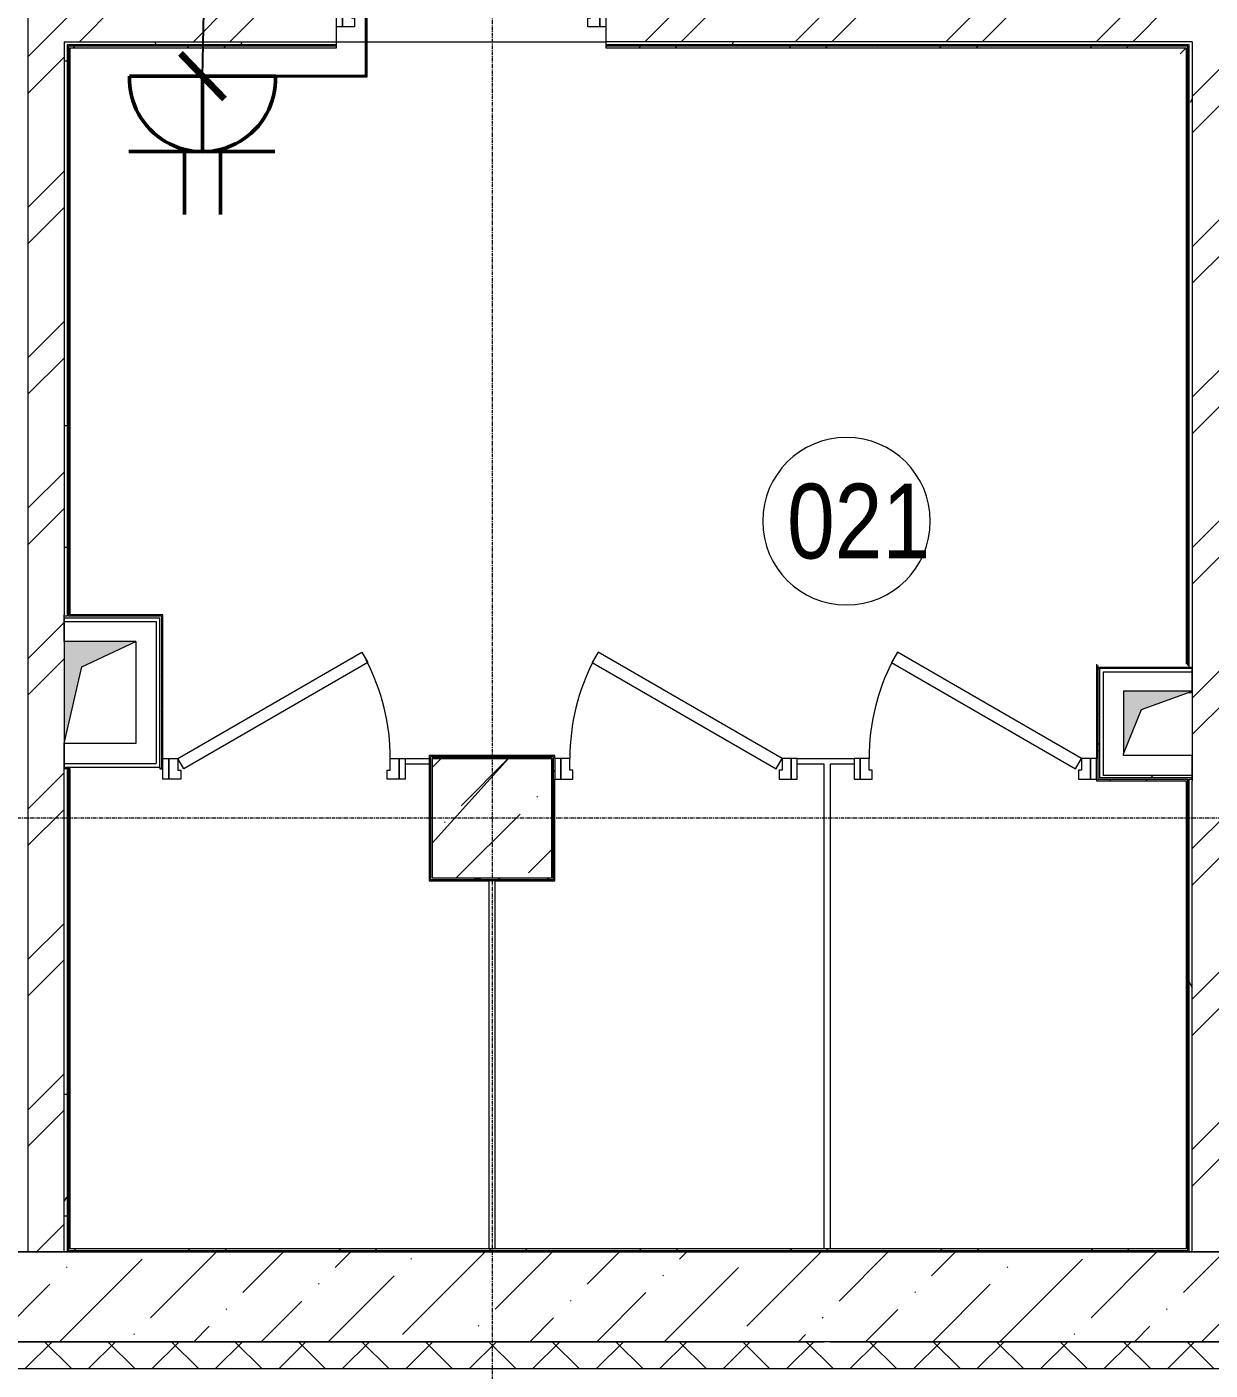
# Model space of a CAD drawing. Header units: metres. Extents: x -93142 to 227756, y -64772 to 286334.
# Drawn here: x 76508 to 80463, y -58631 to -54141 of the extents above; entities that cross this region are included whole.
import ezdxf

# ---------------------------------------------------------------- set-up
doc = ezdxf.new("R2010")
doc.units = ezdxf.units.M
doc.linetypes.add('ADSK_Линия сетки', pattern=[21, 12, -3, 3, -3])
for name, color, linetype, lineweight in [('A-AREA-IDEN', 7, 'Continuous', 9), ('A-DETL-GENF', 7, 'Continuous', 5), ('A-DETL-THIN', 7, 'Continuous', 5), ('A-DOOR', 7, 'Continuous', 5), ('A-DOOR-FRAM', 7, 'Continuous', 13), ('A-FLOR', 7, 'Continuous', 5), ('A-WALL', 7, 'Continuous', 5), ('A-WALL-PATT', 7, 'Continuous', 18), ('I-WALL', 7, 'Continuous', 5), ('S-COLS', 7, 'Continuous', 5), ('S-GRID', 7, 'Continuous', 9), ('Эл-свет раб.', 5, 'Continuous', 50), ('ЭЛ.сети', 5, 'Continuous', 100), ('ЭОМ', 7, 'Continuous', 40)]:
    doc.layers.add(name, color=color, linetype=linetype, lineweight=lineweight)
doc.styles.add('GOST Common_I_1', font='ARIALN.TTF', dxfattribs={"height": 300})
doc.styles.add('ГОСТ 2.304', font='ARIALN.TTF', dxfattribs={"width": 0.85})
doc.dimstyles.new('СПДС', dxfattribs={"dimscale": 100, "dimtxt": 2.5, "dimasz": 2.5, "dimexe": 1.25, "dimexo": 0.625, "dimtad": 1, "dimdec": 0, "dimrnd": 0.001, "dimtxsty": 'ГОСТ 2.304', "dimblk": 'OBLIQUE', "dimcen": 2.5, "dimdle": 2, "dimadec": 0, "dimazin": 2, "dimtfac": 0.75, "dimtdec": 0, "dimtmove": 1, "dimatfit": 3, "dimfxl": 1, "dimtolj": 1, "dimarcsym": 1})
pattern_1 = [(45, (0, 0), (84.19025, 308.69666), [396.875, -79.375, 3.353, -76.022])]
pattern_2 = [(45, (0, 0), (-251.4472, 251.4472), []), (45, (0, 381), (-251.4472, 251.4472), [])]
pattern_3 = [(0, (0, 0), (812.8, 203.2), [33.528, -576.072, 33.528, -576.072, -3251.2]), (0, (0, 0), (812.8, 203.2), [-1219.2, 33.528, -1185.672, 33.528, -576.072, -1422.4]), (0, (0, 0), (812.8, 203.2), [-3048, 33.528, -372.872, 33.528, -982.472]), (120, (304.8, 101.6), (-582.37636, 602.30545), [33.528, -576.072, 33.528, -576.072, -3251.2]), (120, (304.8, 101.6), (-582.37636, 602.30545), [-1219.2, 33.528, -1185.672, 33.528, -576.072, -1422.4]), (120, (304.8, 101.6), (-582.37636, 602.30545), [-3048, 33.528, -372.872, 33.528, -982.472]), (240, (406.4, 508), (-230.42364, -805.50545), [33.528, -576.072, 33.528, -576.072, -3251.2]), (240, (406.4, 508), (-230.42364, -805.50545), [-1219.2, 33.528, -1185.672, 33.528, -576.072, -1422.4]), (240, (406.4, 508), (-230.42364, -805.50545), [-3048, 33.528, -372.872, 33.528, -982.472])]
pattern_4 = [(50, (0, 0), (728.7365, -63.756), [76.2, -838.2]), (355, (0, 0), (-140.9716, 764.2276), [60.96, -670.56]), (100.451, (60.7, -5.3), (587.77, 700.467), [64.76, -712.36]), (46.184, (0, 203.2), (1084.316, -168.171), [114.3, -1257.3]), (96.636, (90.4, 189.2), (949.61, 989.71), [97.14, -1068.54]), (351.184, (0, 203.2), (949.62, 989.701), [91.44, -1005.84]), (21, (101.6, 152.4), (606.458, -409.0606), [76.2, -838.2]), (326, (101.6, 152.4), (247.2083, 736.753), [60.96, -670.56]), (71.451, (152.14, 118.3), (853.6683, 327.6855), [64.76, -712.36]), (37.5, (0, 0), (12.3547, 338.2201), [33.528, -628.904, 33.528, -647.192, -673.1]), (37.5, (0, 0), (12.3547, 338.2201), [-1343.152, 33.528, -639.572]), (7.5, (0, 0), (267.2789, 400.7221), [33.528, -354.584, 33.528, -613.664, -256.54]), (7.5, (0, 0), (267.2789, 400.7221), [-1035.304, 33.528, -223.012]), (327.5, (-226.57, 0), (542.3633, -22.91534), [33.528, -220.472, 33.528, -758.952, -1051.56]), (327.5, (-226.57, 0), (542.3633, -22.91534), [-1046.48, 33.528, -1018.032]), (317.5, (-328.17, 0), (592.517, 101.707), [33.528, -296.672, 33.528, -492.76, -746.76]), (317.5, (-328.17, 0), (592.517, 101.707), [-856.488, 33.528, -713.232])]

# ---------------------------------------------------------------- blocks, each defined once
blk = doc.blocks.new('КДП АПК - КР_rvt-1-Цокольный этаж')
at = {"layer": 'A-WALL-PATT', "lineweight": 15}
h = blk.add_hatch(dxfattribs=at)
h.set_pattern_fill('FP_9', color=256, style=0, pattern_type=2)
h.set_pattern_definition(pattern_1)
h.paths.add_polyline_path([(85162.7, -57895.6), (85695.5, -57895.6), (85695.5, -57595.6), (85162.7, -57595.6)], flags=0)
h.paths.add_polyline_path([(84525.3, -57895.6), (84662.7, -57895.6), (84662.7, -57595.6), (82802.7, -57595.6), (82802.7, -57895.6), (83511.3, -57895.6)], flags=0)
h.paths.add_polyline_path([(81652.7, -57895.6), (81652.7, -57595.6), (79192.7, -57595.6), (79192.7, -57895.6), (81483.4, -57895.6)], flags=0)
h.paths.add_polyline_path([(82782.7, -57895.6), (82782.7, -57595.6), (81672.7, -57595.6), (81672.7, -57895.6), (82497.4, -57895.6)], flags=0)
h.paths.add_polyline_path([(79172.7, -57895.6), (79172.7, -57595.6), (78072.7, -57595.6), (78072.7, -57895.6), (78441.6, -57895.6)], flags=0)
h.paths.add_polyline_path([(78052.7, -57895.6), (78052.7, -57595.6), (75312.7, -57595.6), (75312.7, -57895.6), (77934.6, -57895.6)], flags=0)
h.paths.add_polyline_path([(74812.7, -57895.6), (74812.7, -57595.6), (72533.2, -57595.6), (72498.6, -57895.6), (74385.8, -57895.6)], flags=0)
at = {"layer": 'S-COLS', "lineweight": 15}
h = blk.add_hatch(dxfattribs=at)
h.set_pattern_fill('FP_9', color=256, style=0, pattern_type=2)
h.set_pattern_definition(pattern_1)
h.paths.add_polyline_path([(78262.7, -56345.6), (78262.7, -55945.6), (77862.7, -55945.6), (77862.7, -56345.6)], flags=0)
at = {"layer": 'I-WALL', "lineweight": 15}
for p, q in [((78052.7, -57595.6), (75312.7, -57595.6)), ((79172.7, -57595.6), (78072.7, -57595.6)), ((81652.7, -57595.6), (79192.7, -57595.6)), ((75312.7, -57895.6), (78052.7, -57895.6)), ((78072.7, -57895.6), (79172.7, -57895.6)), ((79192.7, -57895.6), (81652.7, -57895.6))]:
    blk.add_line(p, q, dxfattribs=at)
at = {"layer": 'S-COLS', "lineweight": 15}
for p, q in [((78262.7, -55945.6), (77862.7, -55945.6)), ((77862.7, -55945.6), (77862.7, -56345.6)), ((78262.7, -56345.6), (78262.7, -55945.6)), ((77862.7, -56345.6), (78262.7, -56345.6))]:
    blk.add_line(p, q, dxfattribs=at)
blk = doc.blocks.new('AC_Дверь_Однопольная_ДеревяннаяВнутренняя_ГОСТ6629-88 - ДГ 21-8Л-1377427-Цокольный этаж')
at = {"layer": 'A-DOOR', "lineweight": 18}
for p, q in [((-385, 60), (-405, 60)), ((-405, 60), (-405, -10)), ((-385, -10), (-385, 60)), ((385, 60), (385, -10)), ((405, 60), (385, 60)), ((405, -10), (405, 60)), ((-405, -10), (-385, -10)), ((385, -10), (405, -10))]:
    blk.add_line(p, q, dxfattribs=at)
at = {"layer": 'A-DOOR', "lineweight": 13}
for p, q in [((-335, 24.6), (-355, -10)), ((279.9, -330.4), (-335, 24.6)), ((-355, -10), (259.9, -365)), ((259.9, -365), (279.9, -330.4))]:
    blk.add_line(p, q, dxfattribs=at)
at = {"layer": 'A-DOOR'}
blk.add_arc((-355, -10), 710, 332.4716, 0, dxfattribs=at)
at = {"layer": 'A-DOOR-FRAM'}
for p, q in [((-385, 60), (-385, -10)), ((-345, 60), (-385, 60)), ((-345, 30), (-345, 60)), ((385, 60), (345, 60)), ((345, 60), (345, 30)), ((385, -10), (385, 60)), ((-355, -10), (-355, 30)), ((-355, 30), (-345, 30)), ((345, 30), (355, 30)), ((355, 30), (355, -10)), ((-385, -10), (-355, -10)), ((355, -10), (385, -10))]:
    blk.add_line(p, q, dxfattribs=at)
blk = doc.blocks.new('AC_Дверь_Однопольная_ДеревяннаяВнутренняя_ГОСТ6629-88 - ДГ 21-9-1468245-Цокольный этаж')
at = {"layer": 'A-DOOR', "lineweight": 13}
for p, q in [((-400, 60), (292.8, 460)), ((292.8, 460), (312.8, 425.4)), ((312.8, 425.4), (-380, 25.4)), ((-380, 25.4), (-400, 60))]:
    blk.add_line(p, q, dxfattribs=at)
at = {"layer": 'A-DOOR', "lineweight": 18}
for p, q in [((-450, 60), (-430, 60)), ((-450, -10), (-450, 60)), ((-430, 60), (-430, -10)), ((430, 60), (450, 60)), ((430, -10), (430, 60)), ((450, 60), (450, -10)), ((-430, -10), (-450, -10)), ((450, -10), (430, -10))]:
    blk.add_line(p, q, dxfattribs=at)
at = {"layer": 'A-DOOR'}
blk.add_arc((-400, 60), 800, 0, 25.9051, dxfattribs=at)
at = {"layer": 'A-DOOR-FRAM'}
for p, q in [((-430, 60), (-400, 60)), ((-430, -10), (-430, 60)), ((-400, 60), (-400, 20)), ((400, 60), (430, 60)), ((400, 20), (400, 60)), ((430, 60), (430, -10)), ((-400, 20), (-390, 20)), ((-390, 20), (-390, -10)), ((390, 20), (400, 20)), ((390, -10), (390, 20)), ((-390, -10), (-430, -10)), ((430, -10), (390, -10))]:
    blk.add_line(p, q, dxfattribs=at)
blk = doc.blocks.new('AC_Дверь_Однопольная_ДеревяннаяВнутренняя_ГОСТ6629-88 - ДГ 21-8Л-1372366-Цокольный этаж')
at = {"layer": 'A-DOOR', "lineweight": 13}
for p, q in [((-355, 10), (259.9, 365)), ((259.9, 365), (279.9, 330.4)), ((279.9, 330.4), (-335, -24.6)), ((-335, -24.6), (-355, 10))]:
    blk.add_line(p, q, dxfattribs=at)
at = {"layer": 'A-DOOR', "lineweight": 18}
for p, q in [((-405, 10), (-385, 10)), ((-405, -60), (-405, 10)), ((-385, 10), (-385, -60)), ((385, 10), (405, 10)), ((385, -60), (385, 10)), ((405, 10), (405, -60)), ((-385, -60), (-405, -60)), ((405, -60), (385, -60))]:
    blk.add_line(p, q, dxfattribs=at)
at = {"layer": 'A-DOOR'}
blk.add_arc((-355, 10), 710, 0, 27.5284, dxfattribs=at)
at = {"layer": 'A-DOOR-FRAM'}
for p, q in [((-385, 10), (-355, 10)), ((-385, -60), (-385, 10)), ((-355, 10), (-355, -30)), ((355, 10), (385, 10)), ((355, -30), (355, 10)), ((385, 10), (385, -60)), ((-355, -30), (-345, -30)), ((-345, -30), (-345, -60)), ((345, -30), (355, -30)), ((345, -60), (345, -30)), ((-345, -60), (-385, -60)), ((385, -60), (345, -60))]:
    blk.add_line(p, q, dxfattribs=at)
blk = doc.blocks.new('ПСС_Марка_помещения - Имя_2_5мм-224473-Цокольный этаж')
at = {"layer": 'A-AREA-IDEN'}
for start, end in [(360, 180), (180, 360)]:
    blk.add_arc((-0.074, 0.039), 3.5, start, end, dxfattribs=at)
blk = doc.blocks.new('двойная розетка штепсельная с заземляющим контактом скрытой установки IP20')
at = {"layer": 'Эл-свет раб.', "ltscale": 0.3}
for p, q in [((242830.7, -163233.1), (242830.7, -163443.7)), ((242951.4, -163233.1), (242951.4, -163443.7)), ((243132.4, -163443.7), (242644.8, -163443.7)), ((242891.1, -163695.8), (242891.1, -163443.6)), ((243134.9, -163695.8), (242647.2, -163695.8))]:
    blk.add_line(p, q, dxfattribs=at)
at = {"layer": 'Эл-свет раб.', "ltscale": 0.3, "extrusion": (0, 0, -1)}
blk.add_ellipse((242891.1, -163687.5), major_axis=(-172.5, 172.5), ratio=1, start_param=5.464002, end_param=8.673165, dxfattribs=at)
blk = doc.blocks.new('_Oblique')
at = {"color": 0, "linetype": 'ByBlock', "lineweight": -2}
blk.add_line((-0.5, -0.5), (0.5, 0.5), dxfattribs=at)

msp = doc.modelspace()

# ---------------------------------------------------------------- hatches: boundary and pattern name
at = {"layer": 'A-DETL-GENF', "lineweight": 15}
h = msp.add_hatch(color=256, dxfattribs=at)
h.paths.add_polyline_path([(80172.6532, -56570.6443), (80233.5085, -56422.2079), (80402.6532, -56360.6443), (80172.6532, -56360.6443)], flags=0)
h.paths.add_polyline_path([(80522.6532, -56570.6443), (80583.5085, -56422.2079), (80752.6532, -56360.6443), (80522.6532, -56360.6443)], flags=0)
h.paths.add_polyline_path([(76632.6532, -56535.6443), (76691.3916, -56280.168), (76872.6532, -56195.6443), (76632.6532, -56195.6443), (76632.6532, -56284.1012)], flags=0)
at = {"layer": 'A-WALL-PATT', "lineweight": 15}
h = msp.add_hatch(dxfattribs=at)
h.set_pattern_fill('FP_1', color=256, style=0, pattern_type=2)
h.set_pattern_definition(pattern_2)
h.paths.add_polyline_path([(76632.6532, -58235.6443), (76632.6532, -50385.6443), (76512.6532, -50385.6443), (76512.6532, -58235.6443)], flags=0)
h = msp.add_hatch(dxfattribs=at)
h.set_pattern_fill('FP_1', color=256, style=0, pattern_type=2)
h.set_pattern_definition(pattern_2)
h.paths.add_polyline_path([(80522.6532, -58235.6443), (80522.6532, -51755.6443), (80402.6532, -51755.6443), (80402.6532, -58235.6443), (80469.4869, -58235.6443)], flags=0)
h = msp.add_hatch(dxfattribs=at)
h.set_pattern_fill('FP_1', color=256, style=0, pattern_type=2)
h.set_pattern_definition(pattern_2)
h.paths.add_polyline_path([(83962.6532, -54190.6443), (83962.6532, -54070.6443), (83312.6532, -54070.6443), (83312.6532, -54190.6443), (83957.6532, -54190.6443)], flags=0)
h.paths.add_polyline_path([(80402.6532, -54190.6443), (80402.6532, -54070.6443), (78442.6532, -54070.6443), (78442.6532, -54190.6443), (80392.6532, -54190.6443)], flags=0)
h.paths.add_polyline_path([(81483.4402, -54190.6443), (82412.6532, -54190.6443), (82412.6532, -54070.6443), (80522.6532, -54070.6443), (80522.6532, -54190.6443), (80976.4636, -54190.6443)], flags=0)
h.paths.add_polyline_path([(77427.627, -54190.6443), (77542.6532, -54190.6443), (77542.6532, -54070.6443), (76632.6532, -54070.6443), (76632.6532, -54190.6443), (76920.6504, -54190.6443)], flags=0)
h = msp.add_hatch(dxfattribs=at)
h.set_pattern_fill('FP_2', color=256, style=0, pattern_type=2)
h.set_pattern_definition(pattern_3)
h.paths.add_polyline_path([(80387.6532, -54200.6443), (80392.6532, -54200.6443), (80392.6532, -54190.6443), (78442.6532, -54190.6443), (78442.6532, -54200.6443), (80382.6532, -54200.6443)], flags=0)
h.paths.add_polyline_path([(77542.6532, -54200.6443), (77542.6532, -54190.6443), (76632.6532, -54190.6443), (76632.6532, -54200.6443), (77427.627, -54200.6443)], flags=0)
h = msp.add_hatch(dxfattribs=at)
h.set_pattern_fill('FP_2', color=256, style=0, pattern_type=2)
h.set_pattern_definition(pattern_3)
h.paths.add_polyline_path([(80392.6532, -56280.6443), (80402.6532, -56280.6443), (80402.6532, -54190.6443), (80392.6532, -54190.6443), (80392.6532, -55930.4727)], flags=0)
h = msp.add_hatch(dxfattribs=at)
h.set_pattern_fill('FP_2', color=256, style=0, pattern_type=2)
h.set_pattern_definition(pattern_3)
h.paths.add_polyline_path([(76632.6532, -56110.6443), (76642.6532, -56110.6443), (76642.6532, -54200.6443), (76632.6532, -54200.6443), (76632.6532, -56105.6443)], flags=0)
h = msp.add_hatch(dxfattribs=at)
h.set_pattern_fill('FP_3', color=256, style=0, pattern_type=2)
h.set_pattern_definition(pattern_4)
h.paths.add_polyline_path([(80382.6532, -54205.6443), (80387.6532, -54205.6443), (80387.6532, -54200.6443), (78442.6532, -54200.6443), (78442.6532, -54205.6443), (79962.5103, -54205.6443)], flags=0)
h.paths.add_polyline_path([(76642.6532, -54205.6443), (77542.6532, -54205.6443), (77542.6532, -54200.6443), (76642.6532, -54200.6443)], flags=0)
h = msp.add_hatch(dxfattribs=at)
h.set_pattern_fill('FP_1', color=256, style=0, pattern_type=2)
h.set_pattern_definition(pattern_2)
h.paths.add_polyline_path([(76647.6532, -54210.6443), (77542.6532, -54210.6443), (77542.6532, -54205.6443), (76647.6532, -54205.6443)], flags=0)
h.paths.add_polyline_path([(80382.6532, -54210.6443), (80382.6532, -54205.6443), (78442.6532, -54205.6443), (78442.6532, -54210.6443), (79962.5103, -54210.6443)], flags=0)
h = msp.add_hatch(dxfattribs=at)
h.set_pattern_fill('FP_1', color=256, style=0, pattern_type=2)
h.set_pattern_definition(pattern_2)
h.paths.add_polyline_path([(76652.6532, -56105.6443), (76652.6532, -54210.6443), (76647.6532, -54210.6443), (76647.6532, -56105.6443)], flags=0)
h = msp.add_hatch(dxfattribs=at)
h.set_pattern_fill('FP_1', color=256, style=0, pattern_type=2)
h.set_pattern_definition(pattern_2)
h.paths.add_polyline_path([(80387.6532, -56275.6443), (80387.6532, -54205.6443), (80382.6532, -54205.6443), (80382.6532, -56275.6443)], flags=0)
h = msp.add_hatch(dxfattribs=at)
h.set_pattern_fill('FP_3', color=256, style=0, pattern_type=2)
h.set_pattern_definition(pattern_4)
h.paths.add_polyline_path([(80392.6532, -56280.6443), (80392.6532, -54200.6443), (80387.6532, -54200.6443), (80387.6532, -56280.6443)], flags=0)
h = msp.add_hatch(dxfattribs=at)
h.set_pattern_fill('FP_1', color=256, style=0, pattern_type=2)
h.set_pattern_definition(pattern_2)
h.paths.add_polyline_path([(76647.6532, -56110.6443), (76962.6532, -56110.6443), (76962.6532, -56105.6443), (76647.6532, -56105.6443)], flags=0)
h = msp.add_hatch(dxfattribs=at)
h.set_pattern_fill('FP_1', color=256, style=0, pattern_type=2)
h.set_pattern_definition(pattern_2)
h.paths.add_polyline_path([(76957.6532, -56620.6443), (76962.6532, -56620.6443), (76962.6532, -56110.6443), (76957.6532, -56110.6443), (76957.6532, -56585.6443)], flags=0)
h = msp.add_hatch(dxfattribs=at)
h.set_pattern_fill('FP_1', color=256, style=0, pattern_type=2)
h.set_pattern_definition(pattern_2)
h.paths.add_polyline_path([(80082.6532, -56655.6443), (80087.6532, -56655.6443), (80087.6532, -56275.6443), (80082.6532, -56270.6443), (80082.6532, -56650.6443)], flags=0)
h = msp.add_hatch(dxfattribs=at)
h.set_pattern_fill('FP_3', color=256, style=0, pattern_type=2)
h.set_pattern_definition(pattern_4)
h.paths.add_polyline_path([(80092.6532, -56650.6443), (80092.6532, -56280.6443), (80087.6532, -56275.6443), (80087.6532, -56650.6443)], flags=0)
h = msp.add_hatch(dxfattribs=at)
h.set_pattern_fill('FP_2', color=256, style=0, pattern_type=2)
h.set_pattern_definition(pattern_3)
h.paths.add_polyline_path([(80092.6532, -56650.6443), (80097.6532, -56650.6443), (80105.1532, -56643.1443), (80105.1532, -56298.1443), (80092.6532, -56285.6443), (80092.6532, -56637.7297)], flags=0)
h = msp.add_hatch(dxfattribs=at)
h.set_pattern_fill('FP_2', color=256, style=0, pattern_type=2)
h.set_pattern_definition(pattern_3)
h.paths.add_polyline_path([(80402.6532, -56298.1443), (80402.6532, -56285.6443), (80092.6532, -56285.6443), (80105.1532, -56298.1443)], flags=0)
h = msp.add_hatch(dxfattribs=at)
h.set_pattern_fill('FP_1', color=256, style=0, pattern_type=2)
h.set_pattern_definition(pattern_2)
h.paths.add_polyline_path([(77852.6532, -56995.6443), (77857.6532, -56995.6443), (77857.6532, -56575.6443), (77852.6532, -56575.6443), (77852.6532, -56637.7297)], flags=0)
h = msp.add_hatch(dxfattribs=at)
h.set_pattern_fill('FP_1', color=256, style=0, pattern_type=2)
h.set_pattern_definition(pattern_2)
h.paths.add_polyline_path([(77862.6532, -56580.6443), (78272.6532, -56580.6443), (78272.6532, -56575.6443), (77857.6532, -56575.6443), (77857.6532, -56580.6443)], flags=0)
h = msp.add_hatch(dxfattribs=at)
h.set_pattern_fill('FP_3', color=256, style=0, pattern_type=2)
h.set_pattern_definition(pattern_4)
h.paths.add_polyline_path([(78267.6532, -56990.6443), (78267.6532, -56585.6443), (78262.6532, -56585.6443), (78262.6532, -56990.6443)], flags=0)
h = msp.add_hatch(dxfattribs=at)
h.set_pattern_fill('FP_1', color=256, style=0, pattern_type=2)
h.set_pattern_definition(pattern_2)
h.paths.add_polyline_path([(78267.6532, -56995.6443), (78272.6532, -56995.6443), (78272.6532, -56580.6443), (78267.6532, -56580.6443), (78267.6532, -56990.6443)], flags=0)
h = msp.add_hatch(dxfattribs=at)
h.set_pattern_fill('FP_2', color=256, style=0, pattern_type=2)
h.set_pattern_definition(pattern_3)
h.paths.add_polyline_path([(76632.6532, -58235.6443), (76642.6532, -58235.6443), (76642.6532, -56620.6443), (76632.6532, -56620.6443), (76632.6532, -58052.2436)], flags=0)
h = msp.add_hatch(dxfattribs=at)
h.set_pattern_fill('FP_3', color=256, style=0, pattern_type=2)
h.set_pattern_definition(pattern_4)
h.paths.add_polyline_path([(76647.6532, -58235.6443), (76647.6532, -56620.6443), (76642.6532, -56620.6443), (76642.6532, -58235.6443)], flags=0)
h = msp.add_hatch(dxfattribs=at)
h.set_pattern_fill('FP_1', color=256, style=0, pattern_type=2)
h.set_pattern_definition(pattern_2)
h.paths.add_polyline_path([(76652.6532, -58230.6443), (76652.6532, -56620.6443), (76647.6532, -56620.6443), (76647.6532, -58230.6443)], flags=0)
h = msp.add_hatch(dxfattribs=at)
h.set_pattern_fill('FP_1', color=256, style=0, pattern_type=2)
h.set_pattern_definition(pattern_2)
h.paths.add_polyline_path([(80382.6532, -56660.6443), (80387.6532, -56660.6443), (80387.6532, -56655.6443), (80082.6532, -56655.6443), (80082.6532, -56660.6443)], flags=0)
h = msp.add_hatch(dxfattribs=at)
h.set_pattern_fill('FP_2', color=256, style=0, pattern_type=2)
h.set_pattern_definition(pattern_3)
h.paths.add_polyline_path([(80402.6532, -56650.6443), (80402.6532, -56643.1443), (80105.1532, -56643.1443), (80097.6532, -56650.6443)], flags=0)
h = msp.add_hatch(dxfattribs=at)
h.set_pattern_fill('FP_1', color=256, style=0, pattern_type=2)
h.set_pattern_definition(pattern_2)
h.paths.add_polyline_path([(80387.6532, -58230.6443), (80387.6532, -56660.6443), (80382.6532, -56660.6443), (80382.6532, -58230.6443)], flags=0)
h = msp.add_hatch(dxfattribs=at)
h.set_pattern_fill('FP_3', color=256, style=0, pattern_type=2)
h.set_pattern_definition(pattern_4)
h.paths.add_polyline_path([(80392.6532, -58235.6443), (80392.6532, -56655.6443), (80387.6532, -56655.6443), (80387.6532, -58235.6443)], flags=0)
h = msp.add_hatch(dxfattribs=at)
h.set_pattern_fill('FP_2', color=256, style=0, pattern_type=2)
h.set_pattern_definition(pattern_3)
h.paths.add_polyline_path([(80402.6532, -58235.6443), (80402.6532, -56655.6443), (80392.6532, -56655.6443), (80392.6532, -58235.6443)], flags=0)
h = msp.add_hatch(dxfattribs=at)
h.set_pattern_fill('FP_1', color=256, style=0, pattern_type=2)
h.set_pattern_definition(pattern_2)
h.paths.add_polyline_path([(77857.6532, -56995.6443), (78267.6532, -56995.6443), (78267.6532, -56990.6443), (77857.6532, -56990.6443)], flags=0)
h = msp.add_hatch(dxfattribs=at)
h.set_pattern_fill('FP_3', color=256, style=0, pattern_type=2)
h.set_pattern_definition(pattern_4)
h.paths.add_polyline_path([(78262.6532, -56990.6443), (78262.6532, -56985.6443), (77862.6532, -56985.6443), (77862.6532, -56990.6443)], flags=0)
h = msp.add_hatch(dxfattribs=at)
h.set_pattern_fill('FP_3', color=256, style=0, pattern_type=2)
h.set_pattern_definition(pattern_4)
h.paths.add_polyline_path([(78441.5803, -58235.6443), (80387.6532, -58235.6443), (80387.6532, -58230.6443), (76647.6532, -58230.6443), (76647.6532, -58235.6443), (77427.627, -58235.6443)], flags=0)
h = msp.add_hatch(dxfattribs=at)
h.set_pattern_fill('FP_1', color=256, style=0, pattern_type=2)
h.set_pattern_definition(pattern_2)
h.paths.add_polyline_path([(79455.5336, -58230.6443), (80382.6532, -58230.6443), (80382.6532, -58225.6443), (76652.6532, -58225.6443), (76652.6532, -58230.6443), (79192.6532, -58230.6443)], flags=0)
at = {"layer": 'A-WALL-PATT', "lineweight": 15, "true_color": 0x787878}
h = msp.add_hatch(dxfattribs=at)
h.set_pattern_fill('FP_4', color=8, style=0, pattern_type=2)
h.set_pattern_definition([(45, (0, 0), (-106.06602, 106.06602), []), (135, (0, 0), (-106.06602, -106.06602), [])])
h.paths.add_polyline_path([(85539.2534, -58625.6443), (85695.5434, -58625.6443), (85695.5434, -58535.6443), (85162.6532, -58535.6443), (85162.6532, -58625.6443)], flags=0)
h.paths.add_polyline_path([(84662.6532, -58625.6443), (84662.6532, -58535.6443), (75312.6532, -58535.6443), (75312.6532, -58625.6443), (84525.3001, -58625.6443)], flags=0)
h.paths.add_polyline_path([(74812.6532, -58625.6443), (74812.6532, -58535.6443), (72498.6183, -58535.6443), (72488.2469, -58625.6443), (74385.7672, -58625.6443)], flags=0)

# ---------------------------------------------------------------- linework, layer by layer
at = {"layer": 'A-DETL-THIN', "lineweight": 15}
for p, q in [((76632.6532, -56195.6443), (76632.6532, -56535.6443)), ((76872.6532, -56195.6443), (76632.6532, -56195.6443)), ((76691.3916, -56280.168), (76872.6532, -56195.6443)), ((76632.6532, -56535.6443), (76691.3916, -56280.168)), ((80172.6532, -56360.6443), (80172.6532, -56570.6443)), ((80402.6532, -56360.6443), (80172.6532, -56360.6443)), ((80233.5085, -56422.2079), (80402.6532, -56360.6443)), ((80172.6532, -56570.6443), (80233.5085, -56422.2079))]:
    msp.add_line(p, q, dxfattribs=at)
at = {"layer": 'A-FLOR', "lineweight": 15}
for p, q in [((77542.6532, -54190.6443), (78442.6532, -54190.6443)), ((80362.025, -54231.2725), (80382.6532, -54210.6443)), ((77862.6532, -56868.9319), (78117.6035, -56585.6443))]:
    msp.add_line(p, q, dxfattribs=at)
at = {"layer": 'A-FLOR', "lineweight": 15, "flags": 128}
msp.add_lwpolyline([(80092.6532, -56280.6443), (80170.1532, -56280.6443), (80247.6532, -56280.6443), (80325.1532, -56280.6443), (80387.6532, -56280.5879)], dxfattribs=at)
at = {"layer": 'A-WALL', "lineweight": 15}
for p, q in [((76512.6532, -58235.6443), (76512.6532, -50385.6443)), ((77542.6532, -54210.6443), (77542.6532, -54140.6443)), ((78442.6532, -54140.6443), (78442.6532, -54210.6443)), ((76632.6532, -54190.6443), (77542.6532, -54190.6443)), ((76632.6532, -54190.6443), (76632.6532, -56105.6443)), ((80402.6532, -54190.6443), (78442.6532, -54190.6443)), ((80402.6532, -54190.6443), (80402.6532, -56280.6443)), ((77542.6532, -54200.6443), (76642.6532, -54200.6443)), ((76642.6532, -54200.6443), (76642.6532, -56110.6443)), ((77542.6532, -54205.6443), (76647.6532, -54205.6443)), ((76647.6532, -54205.6443), (76647.6532, -56110.6443)), ((76652.6532, -54210.6443), (77542.6532, -54210.6443)), ((76652.6532, -56105.6443), (76652.6532, -54210.6443)), ((80392.6532, -54200.6443), (78442.6532, -54200.6443)), ((80387.6532, -54205.6443), (78442.6532, -54205.6443)), ((78442.6532, -54210.6443), (80382.6532, -54210.6443)), ((80382.6532, -54210.6443), (80382.6532, -56270.6443)), ((80387.6532, -56275.6443), (80387.6532, -54205.6443)), ((80392.6532, -56280.6443), (80392.6532, -54200.6443)), ((76632.6532, -56195.6443), (76632.6532, -56105.6443)), ((76642.6532, -56110.6443), (76632.6532, -56110.6443)), ((76632.6532, -56115.6443), (76632.6532, -56195.6443)), ((76632.6532, -56115.6443), (76952.6532, -56115.6443)), ((76957.6532, -56110.6443), (76647.6532, -56110.6443)), ((76962.6532, -56105.6443), (76652.6532, -56105.6443)), ((76952.6532, -56615.6443), (76952.6532, -56115.6443)), ((76957.6532, -56110.6443), (76957.6532, -56620.6443)), ((76962.6532, -56585.6443), (76962.6532, -56105.6443)), ((76632.6532, -56128.1443), (76940.1532, -56128.1443)), ((76940.1532, -56128.1443), (76940.1532, -56603.1443)), ((76872.6532, -56195.6443), (76872.6532, -56535.6443)), ((80082.6532, -56270.6443), (80082.6532, -56585.6443)), ((80087.6532, -56275.6443), (80087.6532, -56655.6443)), ((80092.6532, -56285.6443), (80092.6532, -56280.6443)), ((80092.6532, -56285.6443), (80092.6532, -56650.6443)), ((80402.6532, -56285.6443), (80092.6532, -56285.6443)), ((80105.1532, -56298.1443), (80105.1532, -56643.1443)), ((80402.6532, -56298.1443), (80105.1532, -56298.1443)), ((80382.6532, -56280.6443), (80402.6532, -56280.6443)), ((80402.6532, -56280.6443), (80402.6532, -56660.6443)), ((80402.6532, -56365.6443), (80402.6532, -56285.6443)), ((80388.9158, -56365.6443), (80402.6532, -56365.6443)), ((76632.6532, -56620.6443), (76632.6532, -56535.6443)), ((76872.6532, -56535.6443), (76632.6532, -56535.6443)), ((76632.6532, -56535.6443), (76632.6532, -56615.6443)), ((80172.6532, -56575.6443), (80172.6532, -56570.6443)), ((76632.6532, -56603.1443), (76940.1532, -56603.1443)), ((76632.6532, -56615.6443), (76952.6532, -56615.6443)), ((76952.6532, -56615.6443), (76952.6532, -56620.6443)), ((77772.6532, -56585.6443), (77852.6532, -56585.6443)), ((77852.6532, -56605.6443), (77772.6532, -56605.6443)), ((77852.6532, -56575.6443), (77852.6532, -56585.6443)), ((78272.6532, -56575.6443), (77852.6532, -56575.6443)), ((77852.6532, -56585.6443), (77852.6532, -56605.6443)), ((77852.6532, -56605.6443), (77852.6532, -56995.6443)), ((77857.6532, -56990.6443), (77857.6532, -56580.6443)), ((78267.6532, -56580.6443), (77857.6532, -56580.6443)), ((77862.6532, -56985.6443), (77862.6532, -56585.6443)), ((77862.6532, -56585.6443), (78262.6532, -56585.6443)), ((78262.6532, -56585.6443), (78262.6532, -56985.6443)), ((78267.6532, -56990.6443), (78267.6532, -56580.6443)), ((78272.6532, -56585.6443), (78272.6532, -56575.6443)), ((79082.6532, -56585.6443), (79272.6532, -56585.6443)), ((79172.6532, -56605.6443), (79082.6532, -56605.6443)), ((79172.6532, -58225.6443), (79172.6532, -56605.6443)), ((79192.6532, -56605.6443), (79192.6532, -58225.6443)), ((79272.6532, -56605.6443), (79192.6532, -56605.6443)), ((80402.6532, -56575.6443), (80172.6532, -56575.6443)), ((80402.6532, -56650.6443), (80402.6532, -56575.6443)), ((76632.6532, -58235.6443), (76632.6532, -56620.6443)), ((76652.6532, -56620.6443), (76632.6532, -56620.6443)), ((76642.6532, -56620.6443), (76642.6532, -58235.6443)), ((76647.6532, -56620.6443), (76647.6532, -58230.6443)), ((76652.6532, -58225.6443), (76652.6532, -56620.6443)), ((76952.6532, -56620.6443), (76962.6532, -56620.6443)), ((78272.6532, -56995.6443), (78272.6532, -56655.6443)), ((80082.6532, -56655.6443), (80082.6532, -56660.6443)), ((80082.6532, -56660.6443), (80382.6532, -56660.6443)), ((80087.6532, -56655.6443), (80387.6532, -56655.6443)), ((80402.6532, -56650.6443), (80092.6532, -56650.6443)), ((80402.6532, -56643.1443), (80105.1532, -56643.1443)), ((80382.6532, -56660.6443), (80382.6532, -58225.6443)), ((80387.6532, -58230.6443), (80387.6532, -56655.6443)), ((80392.6532, -56655.6443), (80402.6532, -56655.6443)), ((80392.6532, -58235.6443), (80392.6532, -56655.6443)), ((80402.6532, -58235.6443), (80402.6532, -56660.6443)), ((77852.6532, -56995.6443), (78052.6532, -56995.6443)), ((77857.6532, -56990.6443), (78267.6532, -56990.6443)), ((78262.6532, -56985.6443), (77862.6532, -56985.6443)), ((78052.6532, -58225.6443), (78052.6532, -56995.6443)), ((78072.6532, -56995.6443), (78052.6532, -56995.6443)), ((78072.6532, -56995.6443), (78272.6532, -56995.6443)), ((78072.6532, -56995.6443), (78072.6532, -58225.6443)), ((76647.6532, -58230.6443), (80387.6532, -58230.6443)), ((78052.6532, -58225.6443), (76652.6532, -58225.6443)), ((78072.6532, -58225.6443), (78052.6532, -58225.6443)), ((79172.6532, -58225.6443), (78072.6532, -58225.6443)), ((79192.6532, -58225.6443), (79172.6532, -58225.6443)), ((80382.6532, -58225.6443), (79192.6532, -58225.6443)), ((75312.6532, -58235.6443), (80402.6532, -58235.6443)), ((80402.6532, -58235.6443), (84262.6532, -58235.6443))]:
    msp.add_line(p, q, dxfattribs=at)
at = {"layer": 'I-WALL', "lineweight": 15}
for p, q in [((84662.6532, -58535.6443), (75312.6532, -58535.6443)), ((75312.6532, -58625.6443), (84662.6532, -58625.6443))]:
    msp.add_line(p, q, dxfattribs=at)
at = {"layer": 'S-GRID', "linetype": 'ADSK_Линия сетки', "lineweight": 15}
for p, q in [((78062.6532, -38095.4453), (78062.6532, -63954.6071)), ((94527.9128, -56785.6443), (29247.2594, -56785.6443))]:
    msp.add_line(p, q, dxfattribs=at)
at = {"layer": 'ЭЛ.сети', "color": 0, "lineweight": 40}
msp.add_lwpolyline([(70182.6532, -49970.6443), (76777.6532, -49970.6443), (78362.6532, -49970.6443), (78362.6532, -50600.6443), (78362.6532, -50600.6443), (76747.6532, -50600.6443), (76747.6532, -53955.6443), (76747.6532, -53955.6443), (76747.6532, -53955.6443), (77642.6532, -53955.6443), (77642.6532, -54305.6443), (77095.1532, -54305.6443)], dxfattribs=at)

# ---------------------------------------------------------------- block references
at = {"lineweight": 15}
msp.add_blockref('КДП АПК - КР_rvt-1-Цокольный этаж', (0, -640), dxfattribs=at)
at = {"layer": 'A-AREA-IDEN', "lineweight": 15, "xscale": 80, "yscale": 80, "zscale": 80}
msp.add_blockref('ПСС_Марка_помещения - Имя_2_5мм-224473-Цокольный этаж', (79253.3099, -55796.1388), dxfattribs=at)
at = {"layer": 'A-DOOR', "color": 8, "lineweight": 15, "true_color": 0x7f7f7f}
for name, p in [('AC_Дверь_Однопольная_ДеревяннаяВнутренняя_ГОСТ6629-88 - ДГ 21-9-1468245-Цокольный этаж', (77992.6532, -54130.6443)), ('AC_Дверь_Однопольная_ДеревяннаяВнутренняя_ГОСТ6629-88 - ДГ 21-8Л-1372366-Цокольный этаж', (77367.6532, -56595.6443))]:
    msp.add_blockref(name, p, dxfattribs=at)
at = {"layer": 'A-DOOR', "color": 8, "lineweight": 15, "true_color": 0x7f7f7f, "rotation": 180}
for p in [(78677.6532, -56595.6443), (79677.6532, -56595.6443)]:
    msp.add_blockref('AC_Дверь_Однопольная_ДеревяннаяВнутренняя_ГОСТ6629-88 - ДГ 21-8Л-1377427-Цокольный этаж', p, dxfattribs=at)
at = {"layer": 'ЭОМ', "color": 0, "lineweight": 30, "xscale": -1, "rotation": 180}
msp.add_blockref('двойная розетка штепсельная с заземляющим контактом скрытой установки IP20', (-165795.9024, -218001.4279), dxfattribs=at)

# ---------------------------------------------------------------- texts
at = {"layer": 'A-AREA-IDEN', "lineweight": 15, "insert": (79048.8135, -55667.6788), "char_height": 250, "width": 577.215, "attachment_point": 1, "style": 'GOST Common_I_1'}
msp.add_mtext('021', dxfattribs=at)

# ---------------------------------------------------------------- leaders
at = {"layer": 'ЭОМ', "lineweight": 25, "ltscale": 100}
msp.add_leader([(77095.1532, -54305.6443), (77115.6082, -53229.9681), (78615.6082, -53229.9681)], dimstyle='СПДС', override={"dimasz": 1.5, "dimtad": 0, "dimldrblk": 'ArchTick', "dimfxl": 1.25, "dimtfill": 1, "dimlwd": 25}, dxfattribs=at)

doc.saveas('drawing.dxf')
